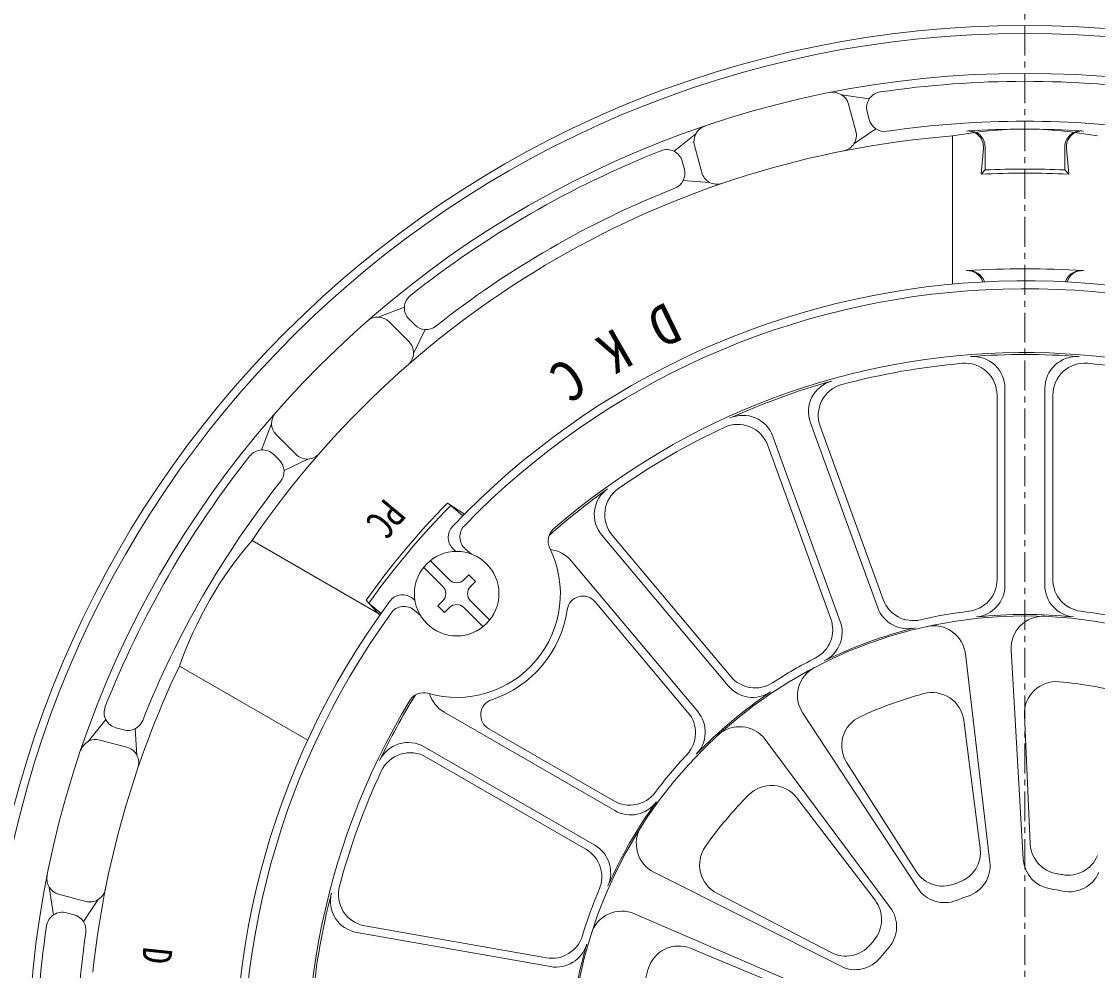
# Model space of a CAD drawing. Units: millimetres, scale not verified. Extents: x -1380 to 1380, y -955 to 955.
# Drawn here: x -575.8 to -440.9, y 238.1 to 357 of the extents above; entities that cross this region are included whole.
import ezdxf
from ezdxf.enums import TextEntityAlignment as Align

# ---------------------------------------------------------------- set-up
doc = ezdxf.new("R2010")
doc.units = ezdxf.units.MM
doc.header["$LTSCALE"] = 3
doc.linetypes.add('USER1', pattern=[2, 1.25, -0.25, 0.25, -0.25])
for name, color, linetype, lineweight in [('0-3_L-1', 7, 'Continuous', 18), ('0-4_L-5', 2, 'USER1', 18), ('0-5_L-3', 7, 'Continuous', 18), ('0-B_L-1a', 3, 'Continuous', 18), ('0-C_L-1b', 150, 'Continuous', 18)]:
    doc.layers.add(name, color=color, linetype=linetype, lineweight=lineweight)
doc.styles.add('ＭＳ ゴシック', font='')
doc.styles.get('ＭＳ ゴシック').set_extended_font_data('MS Gothic')

msp = doc.modelspace()

# ---------------------------------------------------------------- linework, layer by layer
at = {"layer": '0-3_L-1'}
msp.add_circle((-449.951, 225.543), 131, dxfattribs=at)
at = {"layer": '0-4_L-5'}
msp.add_line((-449.951, 470.543), (-449.951, -19.457), dxfattribs=at)
at = {"layer": '0-5_L-3'}
for p, q in [((-524.458, 289.434), (-522.078, 287.055)), ((-522.926, 286.206), (-525.306, 288.586)), ((-520.31, 287.055), (-519.674, 287.691)), ((-523.563, 283.802), (-522.926, 284.438)), ((-517.93, 281.21), (-520.31, 283.59)), ((-519.462, 284.438), (-517.082, 282.058))]:
    msp.add_line(p, q, dxfattribs=at)
for points in [[(-519.674, 287.691), (-518.825, 286.842), (-519.462, 286.206)], [(-522.078, 283.59), (-522.714, 282.953), (-523.563, 283.802)]]:
    msp.add_lwpolyline(points, dxfattribs=at)
for centre, radius in [((-449.951, 225.543), 130), ((-521.193, 285.322), 5.3)]:
    msp.add_circle(centre, radius, dxfattribs=at)
for centre, start, end in [((-523.81, 285.322), 315, 45), ((-521.194, 287.938), 225, 315), ((-518.578, 285.322), 135, 225), ((-521.194, 282.706), 45, 135)]:
    msp.add_arc(centre, 1.25, start, end, dxfattribs=at)
at = {"layer": '0-B_L-1a'}
for p, q in [((-452.451, 286.375), (-452.451, 311.053)), ((-447.451, 286.375), (-447.451, 311.053)), ((-453.451, 287.087), (-453.451, 310.211)), ((-446.451, 287.087), (-446.451, 310.211)), ((-468.408, 283.562), (-476.848, 306.752)), ((-467.712, 284.573), (-475.62, 306.302)), ((-473.106, 281.852), (-481.547, 305.042)), ((-474.289, 282.179), (-482.198, 303.908)), ((-487.138, 273.75), (-503.001, 292.655)), ((-486.83, 274.938), (-501.694, 292.652)), ((-521.286, 290.621), (-521.544, 290.838)), ((-520.082, 290.916), (-519.326, 290.282)), ((-490.969, 270.536), (-506.831, 289.441)), ((-526.686, 284.709), (-526.428, 284.493)), ((-492.192, 270.439), (-503.828, 284.305)), ((-525.754, 282.622), (-526.509, 283.256)), ((-451.677, 278.263), (-450.159, 252.045)), ((-457.406, 277.762), (-454.349, 251.678)), ((-501.384, 258.124), (-522.756, 270.463)), ((-477.806, 270.336), (-463.382, 248.39)), ((-449.283, 253.983), (-450.017, 270.11)), ((-455.548, 253.435), (-457.625, 269.444)), ((-501.5, 259.346), (-517.176, 268.397)), ((-503.884, 253.794), (-525.256, 266.133)), ((-482.516, 267.038), (-466.827, 245.978)), ((-505, 253.284), (-525.026, 264.846)), ((-463.593, 250.507), (-472.292, 264.106)), ((-468.744, 246.9), (-478.547, 259.726)), ((-496.471, 250.408), (-473.006, 238.614)), ((-474.247, 240.342), (-488.581, 247.769)), ((-498.901, 245.196), (-474.784, 234.802)), ((-509.425, 238.568), (-533.729, 242.853)), ((-509.953, 239.677), (-532.725, 243.692)), ((-476.905, 234.642), (-491.808, 240.848))]:
    msp.add_line(p, q, dxfattribs=at)
msp.add_circle((-449.951, 225.543), 57, dxfattribs=at)
for centre, radius, start, end in [((-449.951, 225.543), 99, 323.54633, 136.45367), ((-449.951, 225.543), 98, 324.18153, 135.81847), ((-449.951, 225.543), 90, 328.96599, 131.03401), ((-449.951, 225.543), 89.757, 85.65309, 94.34691), ((-456.451, 311.053), 4, 0, 94.34691), ((-443.451, 311.053), 4, 85.65309, 180), ((-449.951, 225.543), 89, 95.06209, 104.93791), ((-457.451, 310.211), 4, 0, 95.06209), ((-442.451, 310.211), 4, 84.93791, 180), ((-449.951, 225.543), 89, 75.06209, 84.93791), ((-449.951, 225.543), 89.757, 105.65309, 114.34691), ((-473.089, 308.12), 4, 105.65309, 200), ((-471.862, 307.67), 4, 104.93791, 200), ((-485.305, 303.673), 4, 20, 114.34691), ((-485.957, 302.54), 4, 20, 115.06209), ((-449.951, 225.543), 89, 115.06209, 124.93791), ((-449.951, 225.543), 89.757, 125.65309, 131.64939), ((-499.937, 295.226), 4, 125.65309, 220), ((-498.63, 295.223), 4, 124.93791, 220), ((-520.258, 292.37), 2, 136.45367, 230), ((-518.796, 292.448), 2, 135.81847, 230), ((-507.724, 291.923), 2, 131.03401, 206.10775), ((-521.193, 285.322), 13, 253.89225, 26.10775), ((-509.896, 286.87), 4, 40, 83.21694), ((-457.451, 287.087), 4, 276.94796, 0), ((-456.451, 286.375), 4, 276.09895, 0), ((-443.451, 286.375), 4, 180, 263.90105), ((-442.451, 287.087), 4, 180, 263.05204), ((-527.972, 283.177), 2, 50, 143.54633), ((-505.36, 283.02), 2, 40, 171.72684), ((-449.951, 225.543), 99, 143.54633, 316.45367), ((-527.795, 281.724), 2, 50, 144.18153), ((-521.193, 285.322), 14, 288.27316, 351.72684), ((-464.649, 284.93), 4, 200, 283.90105), ((-463.953, 285.941), 4, 200, 283.05204), ((-449.951, 225.543), 98, 144.18153, 315.81847), ((-478.048, 280.811), 4, 296.94796, 20), ((-449.951, 225.543), 58, 96.94796, 103.05204), ((-449.951, 225.543), 57.179, 83.90105, 96.09895), ((-447.684, 278.494), 4, 87.54865, 183.31572), ((-449.951, 225.543), 58, 76.94796, 83.05204), ((-476.865, 280.483), 4, 296.09895, 20), ((-449.951, 225.543), 57.179, 103.90105, 116.09895), ((-461.378, 277.296), 4, 6.68428, 102.45135), ((-449.951, 225.543), 58, 116.94796, 123.05204), ((-474.464, 272.533), 4, 117.54865, 213.31572), ((-483.766, 277.51), 4, 220, 303.05204), ((-446.022, 270.292), 4, 84.98174, 182.60791), ((-449.951, 225.543), 48.921, 75.01826, 84.98174), ((-449.951, 225.543), 89.757, 148.35061, 154.34691), ((-525.355, 270.911), 2, 73.89225, 148.96599), ((-520.756, 273.927), 4, 196.78306, 240), ((-449.951, 225.543), 57.179, 123.90105, 136.09895), ((-484.074, 276.321), 4, 220, 303.90105), ((-449.951, 225.543), 48.921, 105.01826, 114.98174), ((-461.591, 268.93), 4, 7.39209, 105.01826), ((-449.951, 225.543), 90, 148.96599, 311.03401), ((-516.176, 270.129), 2, 108.27316, 240), ((-495.257, 267.868), 4, 316.94796, 40), ((-494.033, 267.965), 4, 316.09895, 40), ((-468.923, 266.261), 4, 114.98174, 212.60791), ((-485.724, 264.649), 4, 36.68428, 132.45135), ((-527.256, 262.669), 4, 60, 154.34691), ((-527.026, 261.382), 4, 60, 155.06209), ((-449.951, 225.543), 58, 136.94796, 143.05204), ((-449.951, 225.543), 89, 155.06209, 164.93791), ((-499.5, 262.81), 4, 240, 323.05204), ((-481.725, 257.297), 4, 37.39209, 135.01826), ((-449.951, 225.543), 57.179, 143.90105, 156.09895), ((-499.384, 261.588), 4, 240, 323.90105), ((-449.951, 225.543), 48.921, 135.01826, 144.98174), ((-494.675, 253.982), 4, 147.54865, 243.31572), ((-505.884, 250.33), 4, 336.09895, 60), ((-486.74, 251.32), 4, 144.98174, 242.60791), ((-445.287, 254.165), 4, 182.60791, 260.74514), ((-507, 249.82), 4, 336.94796, 60), ((-459.514, 252.92), 4, 289.25486, 7.39209), ((-444.544, 254.034), 4, 259.25486, 337.39209), ((-458.322, 251.212), 4, 288.06032, 6.68428), ((-446.165, 252.276), 4, 183.31572, 261.93968), ((-460.223, 252.662), 4, 212.60791, 290.74514), ((-449.951, 225.543), 25, 79.25486, 80.74514), ((-444.365, 251.959), 4, 258.06032, 336.68428), ((-532.031, 247.631), 4, 164.93791, 260), ((-449.951, 225.543), 58, 156.94796, 163.05204), ((-460.039, 250.587), 4, 213.31572, 291.93968), ((-449.951, 225.543), 25, 109.25486, 110.74514), ((-449.951, 225.543), 23, 78.06032, 81.93968), ((-449.951, 225.543), 89.757, 165.65309, 174.34691), ((-533.034, 246.793), 4, 165.65309, 260), ((-471.922, 244.471), 4, 319.25486, 37.39209), ((-449.951, 225.543), 23, 108.06032, 111.93968), ((-500.484, 241.523), 4, 66.68428, 162.45135), ((-470.035, 243.588), 4, 318.06032, 36.68428), ((-509.258, 243.616), 4, 260, 343.05204), ((-449.951, 225.543), 25, 139.25486, 140.74514), ((-508.731, 242.507), 4, 260, 343.90105), ((-449.951, 225.543), 57.179, 163.90105, 176.09895), ((-493.345, 237.155), 4, 67.39209, 165.01826), ((-472.407, 243.893), 4, 242.60791, 320.74514), ((-449.951, 225.543), 23, 138.06032, 141.93968), ((-471.21, 242.188), 4, 243.31572, 321.93968), ((-449.951, 225.543), 48.921, 165.01826, 174.98174)]:
    msp.add_arc(centre, radius, start, end, dxfattribs=at)
at = {"layer": '0-C_L-1b'}
for p, q in [((-472.935, 347.869), (-469.467, 347.328)), ((-472.059, 346.688), (-471.151, 343.3)), ((-469.727, 345.713), (-469.467, 344.741)), ((-491.209, 342.973), (-493.943, 340.77)), ((-471.386, 341.725), (-468.634, 343.587)), ((-459.049, 324.124), (-459.049, 342.69)), ((-491.378, 341.512), (-490.47, 338.124)), ((-454.951, 338.432), (-454.951, 341.331)), ((-444.951, 338.432), (-444.951, 341.331)), ((-455.451, 337.908), (-455.159, 341.139)), ((-444.451, 337.908), (-444.743, 341.139)), ((-492.909, 339.501), (-492.649, 338.529)), ((-455.451, 337.908), (-454.951, 338.432)), ((-444.451, 337.908), (-444.951, 338.432)), ((-489.479, 336.877), (-492.794, 337.113)), ((-531.019, 319.988), (-527.745, 321.254)), ((-527.163, 319.725), (-526.451, 319.013)), ((-529.67, 319.404), (-527.19, 316.923)), ((-526.605, 315.442), (-525.153, 318.431)), ((-544.397, 306.611), (-545.663, 303.337)), ((-543.812, 305.262), (-541.332, 302.781)), ((-544.133, 302.755), (-543.422, 302.043)), ((-539.851, 302.197), (-542.839, 300.744)), ((-522.362, 296.655), (-520.229, 295.27)), ((-520.404, 295.094), (-521.934, 296.377)), ((-530.776, 282.712), (-546.855, 291.995)), ((-532.557, 284.505), (-530.823, 282.645)), ((-530.679, 282.848), (-532.209, 284.131)), ((-539.874, 266.954), (-555.952, 276.238)), ((-567.381, 266.801), (-565.179, 269.534)), ((-563.91, 268.501), (-562.937, 268.241)), ((-561.285, 265.071), (-561.522, 268.385)), ((-565.92, 266.969), (-562.532, 266.061)), ((-572.277, 248.527), (-571.737, 245.059)), ((-571.097, 247.651), (-567.708, 246.743)), ((-566.133, 246.977), (-567.995, 244.225)), ((-570.121, 245.319), (-569.149, 245.058))]:
    msp.add_line(p, q, dxfattribs=at)
msp.add_circle((-449.951, 225.543), 125, dxfattribs=at)
for centre, radius, start, end in [((-449.951, 225.543), 124, 81.58944, 98.41056), ((-473.991, 346.171), 2, 15, 101.27081), ((-467.795, 346.231), 2, 98.41056, 195), ((-467.535, 345.258), 2, 195, 278.35586), ((-449.951, 225.543), 119, 81.64414, 98.35586), ((-449.951, 225.543), 117.5, 94.44064, 145.55936), ((-489.446, 342.029), 2, 108.72919, 195), ((-473.083, 342.782), 2, 281.16143, 15), ((-449.951, 294.586), 48.957, 79.29051, 100.70949), ((-449.951, 225.543), 118, 86.44158, 93.55842), ((-457.151, 341.319), 2, 354.83225, 93.55842), ((-456.951, 341.331), 2, 0, 93.45961), ((-442.951, 341.331), 2, 86.54039, 180), ((-442.751, 341.319), 2, 86.44158, 185.16775), ((-449.951, 225.543), 124, 111.58944, 128.41056), ((-494.841, 338.984), 2, 15, 111.58944), ((-494.581, 338.011), 2, 291.64414, 15), ((-488.538, 338.641), 2, 195, 288.83857), ((-449.951, 225.543), 112.5, 87.19776, 92.80224), ((-449.951, 225.543), 113, 87.46396, 92.53604), ((-449.951, 225.543), 119, 111.64414, 128.35586), ((-449.951, 208.043), 118, 86.44158, 93.55842), ((-457.151, 323.819), 2, 16.92993, 93.55842), ((-456.951, 323.831), 2, 16.87778, 93.45961), ((-442.951, 323.831), 2, 86.54039, 163.12222), ((-442.751, 323.819), 2, 86.44158, 163.07007), ((-525.749, 321.139), 2, 128.41056, 225), ((-531.084, 317.989), 2, 45, 131.27081), ((-525.037, 320.427), 2, 225, 308.35586), ((-528.604, 315.509), 2, 311.16143, 45), ((-542.398, 306.676), 2, 138.72919, 225), ((-449.951, 225.543), 124, 141.58944, 158.41056), ((-545.548, 301.34), 2, 45, 141.58944), ((-539.918, 304.196), 2, 225, 318.83857), ((-544.836, 300.628), 2, 321.64414, 45), ((-449.951, 225.543), 119, 141.64414, 158.35586), ((-451.135, 226.536), 99.949, 135.44918, 144.55082), ((-451.135, 226.536), 99.449, 135.39026, 144.60974), ((-509.744, 260.064), 48.957, 139.29051, 160.70949), ((-449.951, 225.543), 117.5, 154.44064, 173.98415), ((-563.392, 270.433), 2, 158.41056, 255), ((-562.42, 270.172), 2, 255, 338.35586), ((-566.438, 265.037), 2, 75, 161.27081), ((-563.05, 264.13), 2, 341.16143, 75), ((-570.579, 249.583), 2, 168.72919, 255), ((-567.191, 248.675), 2, 255, 348.83857), ((-570.639, 243.387), 2, 75, 171.58944), ((-569.667, 243.126), 2, 351.64414, 75), ((-449.951, 225.543), 124, 171.58944, 188.41056), ((-449.951, 225.543), 119, 171.64414, 188.35586)]:
    msp.add_arc(centre, radius, start, end, dxfattribs=at)

# ---------------------------------------------------------------- texts
at = {"layer": '0-C_L-1b', "color": 7, "style": 'ＭＳ ゴシック'}
for s, height, rotation, width, p in [('D', 5.132, 206, 0.9, (-495.578, 323.312)), ('K', 5.132, 210, 0.9, (-502.056, 320.033)), ('C', 5.132, 214, 0.9, (-508.165, 316.395)), ('PC', 3.666, 230.09, 0.8, (-531.049, 298.1)), ('D', 3.666, 264, 0.8, (-561.558, 241.241))]:
    msp.add_text(s, height=height, rotation=rotation, dxfattribs=dict(at, width=width)).set_placement(p, align=Align.BOTTOM_LEFT)

doc.saveas('drawing.dxf')
